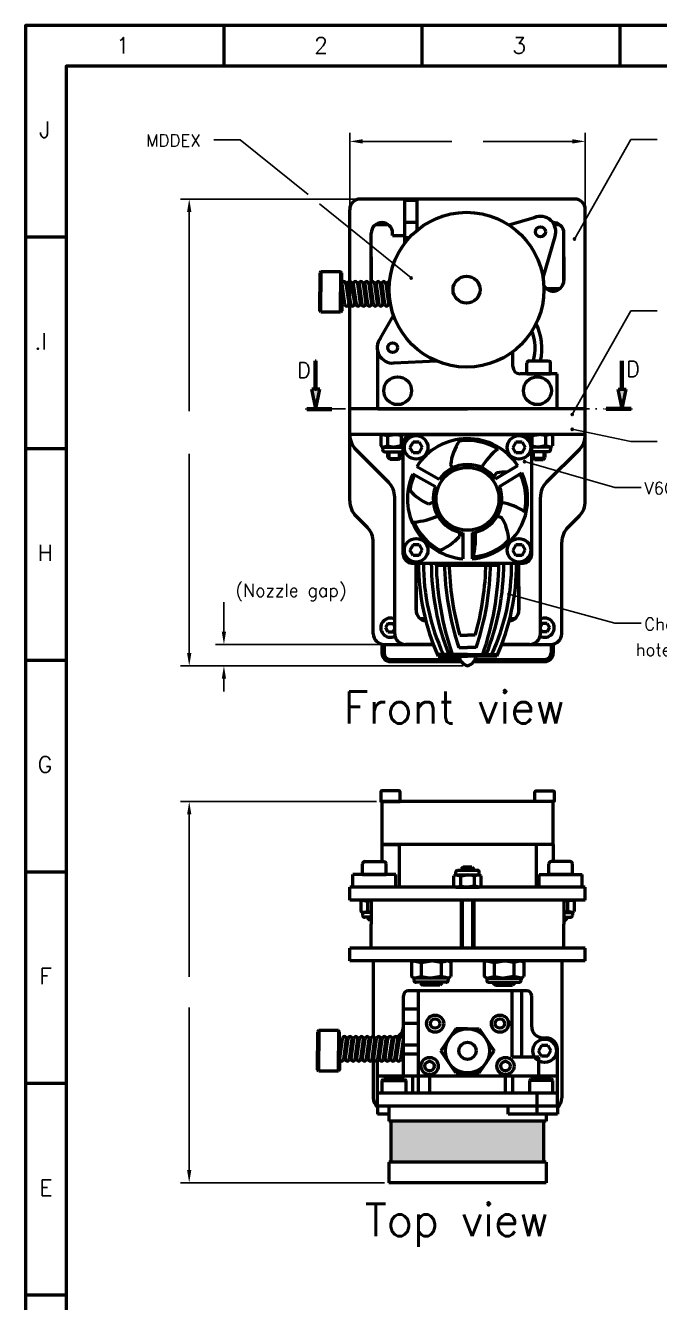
# Model space of a CAD drawing. Extents: x 22021 to 22715, y -7306 to -6812.
# Drawn here: x 22020.7 to 22168.7, y -7110.1 to -6811.9 of the extents above; entities that cross this region are included whole.
import ezdxf

# ---------------------------------------------------------------- set-up
doc = ezdxf.new("R2010")
doc.units = 0
doc.header["$PDMODE"] = 34
doc.linetypes.add('DASHED', pattern=[19.05, 12.7, -6.35])
doc.linetypes.add('DIVIDE', pattern=[31.75, 12.7, -6.35, 0, -6.35, 0, -6.35])
doc.layers.get('0').update_dxf_attribs({"lineweight": 0})
for name, color, linetype, lineweight in [('Cooler', 7, 'Continuous', 50), ('Extrusora', 4, 'Continuous', 50), ('Fixação e Transmissão', 5, 'Continuous', 50), ('Guias', 30, 'Continuous', 50), ('Hotend', 4, 'Continuous', 50), ('Linha tracejada', 254, 'DASHED', 15), ('Perfis e Cantoneiras', 2, 'Continuous', 50), ('Peças Usinadas', 120, 'Continuous', 50)]:
    doc.layers.add(name, color=color, linetype=linetype, lineweight=lineweight)
for name, color, linetype in [('Corte', 130, 'DIVIDE'), ('Cotas', 90, 'Continuous'), ('Hachura', 9, 'Continuous')]:
    doc.layers.add(name, color=color, linetype=linetype)
doc.styles.get("Standard").update_dxf_attribs({"font": 'romans.shx'})
doc.dimstyles.get("Standard").update_dxf_attribs({"dimtxt": 3, "dimasz": 3, "dimexe": 2, "dimexo": 1, "dimgap": 1, "dimtad": 0, "dimtoh": 1, "dimcen": 0.09, "dimadec": 0, "dimazin": 0, "dimtfac": 1, "dimtdec": 4, "dimtofl": 0, "dimtmove": 0, "dimatfit": 3, "dimfxl": 1, "dimtolj": 1, "dimtzin": 0, "dimarcsym": 0})

# ---------------------------------------------------------------- blocks, each defined once
blk = doc.blocks.new('*D_q')
at = {"color": 0, "linetype": 'ByBlock', "lineweight": -2}
for p, q in [((22097.89, -6852.42), (22056.91, -6852.42)), ((22058.91, -6855.42), (22058.91, -6901.92)), ((22058.91, -6958.42), (22058.91, -6911.92)), ((22122.89, -6961.42), (22056.91, -6961.42))]:
    blk.add_line(p, q, dxfattribs=at)
for points in [[(22058.91, -6852.42), (22058.41, -6855.42), (22058.91, -6852.42), (22059.41, -6855.42)], [(22058.91, -6961.42), (22059.41, -6958.42), (22058.91, -6961.42), (22058.41, -6958.42)]]:
    blk.add_solid(points, dxfattribs=at)
at = {"layer": 'Defpoints', "color": 0, "linetype": 'ByBlock', "lineweight": 0}
for p in [(22058.91, -6852.42), (22098.89, -6852.42), (22058.91, -6961.42), (22123.89, -6961.42)]:
    blk.add_point(p, dxfattribs=at)
blk = doc.blocks.new('*D_s')
at = {"color": 0, "linetype": 'ByBlock', "lineweight": -2}
for p, q in [((22096.39, -6853.92), (22096.39, -6836.96)), ((22099.39, -6838.96), (22120.25, -6838.96)), ((22148.39, -6838.96), (22127.54, -6838.96)), ((22151.39, -6853.92), (22151.39, -6836.96))]:
    blk.add_line(p, q, dxfattribs=at)
for points in [[(22096.39, -6838.96), (22099.39, -6839.46), (22096.39, -6838.96), (22099.39, -6838.46)], [(22151.39, -6838.96), (22148.39, -6838.46), (22151.39, -6838.96), (22148.39, -6839.46)]]:
    blk.add_solid(points, dxfattribs=at)
at = {"layer": 'Defpoints', "color": 0, "linetype": 'ByBlock', "lineweight": 0}
for p in [(22096.39, -6838.96), (22151.39, -6838.96), (22096.39, -6854.92), (22151.39, -6854.92)]:
    blk.add_point(p, dxfattribs=at)
blk = doc.blocks.new('*D_v')
at = {"color": 0, "linetype": 'ByBlock', "lineweight": -2}
for p, q in [((22102.64, -6993.12), (22056.91, -6993.12)), ((22058.91, -6996.12), (22058.91, -7034.05)), ((22058.91, -7079.12), (22058.91, -7041.19)), ((22104.52, -7082.12), (22056.91, -7082.12))]:
    blk.add_line(p, q, dxfattribs=at)
for points in [[(22058.91, -6993.12), (22058.41, -6996.12), (22058.91, -6993.12), (22059.41, -6996.12)], [(22058.91, -7082.12), (22059.41, -7079.12), (22058.91, -7082.12), (22058.41, -7079.12)]]:
    blk.add_solid(points, dxfattribs=at)
at = {"layer": 'Defpoints', "color": 0, "linetype": 'ByBlock', "lineweight": 0}
for p in [(22058.91, -6993.12), (22103.64, -6993.12), (22058.91, -7082.12), (22105.52, -7082.12)]:
    blk.add_point(p, dxfattribs=at)
blk = doc.blocks.new('*D_r')
at = {"color": 0, "linetype": 'ByBlock', "lineweight": -2}
for p, q in [((22067.01, -6953.42), (22067.01, -6946.53)), ((22103.39, -6956.42), (22065.01, -6956.42)), ((22122.89, -6961.42), (22065.01, -6961.42)), ((22067.01, -6964.42), (22067.01, -6967.42))]:
    blk.add_line(p, q, dxfattribs=at)
for points in [[(22067.01, -6956.42), (22067.51, -6953.42), (22067.01, -6956.42), (22066.51, -6953.42)], [(22067.01, -6961.42), (22066.51, -6964.42), (22067.01, -6961.42), (22067.51, -6964.42)]]:
    blk.add_solid(points, dxfattribs=at)
at = {"layer": 'Defpoints', "color": 0, "linetype": 'ByBlock', "lineweight": 0}
for p in [(22067.01, -6956.42), (22104.39, -6956.42), (22067.01, -6961.42), (22123.89, -6961.42)]:
    blk.add_point(p, dxfattribs=at)

msp = doc.modelspace()

# ---------------------------------------------------------------- hatches: boundary and pattern name
at = {"layer": 'Cotas'}
h = msp.add_hatch(color=256, dxfattribs=at)
h.dxf.hatch_style = 1
h.paths.add_polyline_path([(22149.128, -6861.761, 0.2411741), (22149.021, -6861.551, 0.6113775), (22148.611, -6861.761, 1), (22149.128, -6861.761)])
h = msp.add_hatch(color=256, dxfattribs=at)
h.dxf.hatch_style = 1
h.paths.add_polyline_path([(22110.47, -6870.848, -0.2411741), (22110.577, -6870.638, -0.6113775), (22110.987, -6870.848, -1), (22110.47, -6870.848)])
h = msp.add_hatch(color=256, dxfattribs=at)
h.dxf.hatch_style = 1
h.paths.add_polyline_path([(22148.593, -6902.726, 0.2411741), (22148.486, -6902.516, 0.6113775), (22148.076, -6902.726, 1), (22148.593, -6902.726)])
h = msp.add_hatch(color=256, dxfattribs=at)
h.dxf.hatch_style = 1
h.paths.add_polyline_path([(22148.593, -6906.176, 0.2411741), (22148.486, -6905.966, 0.6113775), (22148.076, -6906.176, 1), (22148.593, -6906.176)])
h = msp.add_hatch(color=256, dxfattribs=at)
h.dxf.hatch_style = 1
h.paths.add_polyline_path([(22137.464, -6913.728, 0.2411741), (22137.357, -6913.519, 0.6113775), (22136.947, -6913.728, 1), (22137.464, -6913.728)])
h = msp.add_hatch(color=256, dxfattribs=at)
h.dxf.hatch_style = 1
h.paths.add_polyline_path([(22133.831, -6944.683, 0.2411741), (22133.724, -6944.473, 0.6113775), (22133.314, -6944.683, 1), (22133.831, -6944.683)])
at = {"layer": 'Extrusora'}
h = msp.add_hatch(color=256, dxfattribs=at)
h.dxf.hatch_style = 1
h.paths.add_polyline_path([(22106.059, -7077.318), (22123.893, -7077.318), (22123.893, -7067.746), (22106.059, -7067.746), (22106.059, -7077.318)])
h = msp.add_hatch(color=256, dxfattribs=at)
h.dxf.hatch_style = 1
h.paths.add_polyline_path([(22123.893, -7077.318), (22141.728, -7077.318), (22141.728, -7067.746), (22123.893, -7067.746), (22123.893, -7077.318)])
at = {"layer": 'Perfis e Cantoneiras'}
h = msp.add_hatch(color=130, dxfattribs=at)
h.dxf.hatch_style = 1
h.paths.add_polyline_path([(22088.572, -6890.228), (22088.572, -6896.803), (22088.347, -6896.803), (22088.347, -6890.228), (22088.572, -6890.228)])
h = msp.add_hatch(color=130, dxfattribs=at)
h.dxf.hatch_style = 1
h.paths.add_polyline_path([(22159.867, -6890.228), (22159.867, -6896.803), (22160.092, -6896.803), (22160.092, -6890.228), (22159.867, -6890.228)])
h = msp.add_hatch(color=130, dxfattribs=at)
h.dxf.hatch_style = 1
h.paths.add_polyline_path([(22089.41, -6896.803), (22088.46, -6901.417), (22087.509, -6896.803), (22088.46, -6896.803), (22089.41, -6896.803)])
h = msp.add_hatch(color=130, dxfattribs=at)
h.dxf.hatch_style = 1
h.paths.add_polyline_path([(22159.029, -6896.803), (22159.98, -6901.417), (22160.931, -6896.803), (22159.98, -6896.803), (22159.029, -6896.803)])
h = msp.add_hatch(color=130, dxfattribs=at)
h.dxf.hatch_style = 1
h.paths.add_polyline_path([(22092.194, -6901.304), (22092.194, -6901.417), (22092.194, -6901.529), (22086.339, -6901.529), (22086.339, -6901.304), (22088.437, -6901.304), (22088.46, -6901.417), (22088.483, -6901.304), (22092.194, -6901.304)])
h = msp.add_hatch(color=130, dxfattribs=at)
h.dxf.hatch_style = 1
h.paths.add_polyline_path([(22156.246, -6901.304), (22156.246, -6901.417), (22156.246, -6901.529), (22162.101, -6901.529), (22162.101, -6901.304), (22160.003, -6901.304), (22159.98, -6901.417), (22159.957, -6901.304), (22156.246, -6901.304)])

# ---------------------------------------------------------------- linework, layer by layer
at = {"layer": 'Cooler'}
for p, q in [((22110.893, -6907.417), (22136.893, -6907.417)), ((22108.893, -6935.417), (22108.893, -6909.417)), ((22138.893, -6935.417), (22138.893, -6909.417)), ((22116.397, -6919.6), (22111.093, -6916.645)), ((22117.271, -6917.914), (22112.023, -6914.916)), ((22120.427, -6915.198), (22119.92, -6914.484)), ((22130.662, -6916.331), (22130.026, -6917.267)), ((22130.42, -6917.777), (22135.606, -6914.673)), ((22131.371, -6919.552), (22136.546, -6916.329)), ((22115.916, -6923.113), (22114.867, -6923.636)), ((22130.841, -6926.399), (22131.85, -6926.807)), ((22122.05, -6930.21), (22122.05, -6931.195)), ((22122.827, -6930.353), (22122.827, -6936.418)), ((22122.827, -6930.353), (22122.827, -6936.418)), ((22122.827, -6930.353), (22122.827, -6936.418)), ((22122.827, -6930.353), (22122.827, -6936.418)), ((22124.96, -6930.353), (22124.96, -6936.418)), ((22124.96, -6930.353), (22124.96, -6936.418)), ((22124.96, -6930.353), (22124.96, -6936.418)), ((22124.96, -6930.353), (22124.96, -6936.418)), ((22125.707, -6930.217), (22125.707, -6933.186)), ((22110.893, -6937.417), (22136.893, -6937.417)), ((22103.893, -6956.366), (22103.893, -6958.418)), ((22104.393, -6956.417), (22104.393, -6958.418)), ((22143.393, -6956.417), (22143.393, -6958.418)), ((22143.893, -6956.366), (22143.893, -6958.418)), ((22105.893, -6959.918), (22122.139, -6959.918)), ((22105.893, -6960.418), (22122.448, -6960.418)), ((22125.339, -6960.418), (22141.893, -6960.418)), ((22125.648, -6959.918), (22141.893, -6959.918)), ((22143.893, -6993.123), (22103.893, -6993.123)), ((22103.893, -6993.123), (22103.893, -7003.123)), ((22143.893, -7003.123), (22143.893, -6993.123)), ((22143.893, -7003.123), (22103.893, -7003.123))]:
    msp.add_line(p, q, dxfattribs=at)
msp.add_circle((22123.893, -6922.417), 7.34, dxfattribs=at)
for centre, radius, start, end in [((22110.893, -6909.417), 2, 90, 180), ((22136.893, -6909.417), 2, 360, 90), ((22123.893, -6922.417), 14.041, 33.46937, 147.71276), ((22132.905, -6916.086), 13.083, 146.83369, 172.96727), ((22123.893, -6922.417), 13.627, 58.55471, 98.18665), ((22138.875, -6921.524), 13.311, 126.25777, 151.26445), ((22123.893, -6922.417), 14.041, 155.72926, 265.64284), ((22123.893, -6922.417), 13.627, 155.87698, 171.62844), ((22123.893, -6922.417), 8.008, 35.40626, 145.78797), ((22123.893, -6922.417), 14.041, 274.35716, 25.69448), ((22132.718, -6929.141), 12.974, 88.30526, 99.11667), ((22123.893, -6922.417), 13.627, 347.27172, 25.50472), ((22123.893, -6922.417), 8.008, 159.40502, 262.34462), ((22123.893, -6922.417), 8.008, 277.65538, 20.96237), ((22119.361, -6912.685), 11.837, 220.87987, 247.68479), ((22130.151, -6935.539), 12.325, 55.19447, 82.08081), ((22110.286, -6911.741), 16.128, 273.9172, 294.44357), ((22123.893, -6922.417), 13.627, 203.41186, 241.73855), ((22123.153, -6932.4), 10.34, 1.6986, 32.74614), ((22112.697, -6922.732), 12.614, 292.09042, 317.85989), ((22123.893, -6922.417), 13.627, 275.14613, 314.75689), ((22113.901, -6932.159), 11.851, 341.14274, 355.02797), ((22110.893, -6935.417), 2, 180, 270), ((22136.893, -6935.417), 2, 270, 360), ((22105.893, -6958.418), 2, 180, 270), ((22105.893, -6958.418), 1.5, 180, 270), ((22141.893, -6958.418), 2, 270, 360), ((22141.893, -6958.418), 1.5, 270, 360)]:
    msp.add_arc(centre, radius, start, end, dxfattribs=at)
at = {"layer": 'Corte', "ltscale": 0.25}
msp.add_line((22092.194, -6901.417), (22156.246, -6901.417), dxfattribs=at)
at = {"layer": 'Cotas'}
for p, q in [((22070.838, -6838.57), (22064.662, -6838.57)), ((22086.661, -6851.374), (22070.838, -6838.57)), ((22148.87, -6861.761), (22162.004, -6838.51)), ((22162.004, -6838.51), (22168.179, -6838.51)), ((22110.728, -6870.848), (22089.332, -6853.535)), ((22148.335, -6902.726), (22162.004, -6878.51)), ((22162.004, -6878.51), (22168.179, -6878.51)), ((22148.335, -6906.176), (22162.004, -6909.017)), ((22162.004, -6909.017), (22168.179, -6909.017)), ((22137.206, -6913.728), (22158.288, -6919.759)), ((22164.464, -6919.759), (22158.288, -6919.759)), ((22133.573, -6944.683), (22158.288, -6951.473)), ((22164.464, -6951.473), (22158.288, -6951.473))]:
    msp.add_line(p, q, dxfattribs=at)
for centre in [(22148.87, -6861.761), (22110.728, -6870.848), (22148.335, -6902.726), (22148.335, -6906.176), (22137.206, -6913.728), (22133.573, -6944.683)]:
    msp.add_circle(centre, 0.259, dxfattribs=at)
at = {"layer": 'Extrusora'}
for p, q in [((22109.273, -6852.7), (22112.077, -6852.7)), ((22109.273, -6862.669), (22109.273, -6852.7)), ((22112.077, -6852.7), (22112.077, -6859.729)), ((22139.47, -6856.77), (22133.571, -6858.484)), ((22112.077, -6857.899), (22109.273, -6857.899)), ((22109.273, -6861.401), (22110.33, -6861.401)), ((22141.519, -6870.851), (22144.336, -6861.173)), ((22089.673, -6869.384), (22089.391, -6869.666)), ((22089.391, -6869.666), (22089.391, -6874.11)), ((22089.673, -6869.384), (22089.673, -6874.11)), ((22094.257, -6869.384), (22089.673, -6869.384)), ((22094.257, -6869.384), (22094.257, -6874.11)), ((22094.538, -6869.666), (22094.257, -6869.384)), ((22094.538, -6874.11), (22094.538, -6869.666)), ((22089.391, -6878.553), (22089.391, -6874.11)), ((22089.673, -6878.835), (22089.673, -6874.11)), ((22094.257, -6878.835), (22094.257, -6874.11)), ((22094.538, -6874.11), (22094.538, -6878.553)), ((22094.556, -6873.005), (22094.657, -6873.005)), ((22094.562, -6872.323), (22095.201, -6876.933)), ((22095.505, -6872.179), (22096.144, -6876.793)), ((22095.619, -6873.005), (22095.987, -6873.005)), ((22095.893, -6872.323), (22096.531, -6876.933)), ((22096.835, -6872.179), (22097.474, -6876.793)), ((22096.949, -6873.005), (22097.317, -6873.005)), ((22097.223, -6872.323), (22097.861, -6876.933)), ((22098.165, -6872.179), (22098.804, -6876.793)), ((22098.28, -6873.005), (22098.647, -6873.005)), ((22098.553, -6872.323), (22099.191, -6876.933)), ((22099.495, -6872.179), (22100.134, -6876.793)), ((22099.61, -6873.005), (22099.977, -6873.005)), ((22099.883, -6872.323), (22100.521, -6876.933)), ((22100.825, -6872.179), (22101.464, -6876.793)), ((22100.94, -6873.005), (22101.307, -6873.005)), ((22101.213, -6872.323), (22101.851, -6876.933)), ((22102.155, -6872.179), (22102.794, -6876.793)), ((22102.27, -6873.005), (22102.638, -6873.005)), ((22102.543, -6872.323), (22103.181, -6876.933)), ((22103.486, -6872.179), (22104.124, -6876.793)), ((22103.6, -6873.005), (22103.968, -6873.005)), ((22103.873, -6872.323), (22104.511, -6876.933)), ((22104.816, -6872.179), (22105.454, -6876.793)), ((22104.93, -6873.005), (22105.298, -6873.005)), ((22105.203, -6872.323), (22105.841, -6876.933)), ((22094.556, -6875.214), (22094.963, -6875.214)), ((22095.925, -6875.214), (22096.293, -6875.214)), ((22097.255, -6875.214), (22097.623, -6875.214)), ((22098.585, -6875.214), (22098.953, -6875.214)), ((22099.915, -6875.214), (22100.283, -6875.214)), ((22101.245, -6875.214), (22101.613, -6875.214)), ((22102.576, -6875.214), (22102.943, -6875.214)), ((22103.906, -6875.214), (22104.273, -6875.214)), ((22105.236, -6875.214), (22105.603, -6875.214)), ((22089.673, -6878.835), (22089.391, -6878.553)), ((22094.257, -6878.835), (22089.673, -6878.835)), ((22094.538, -6878.553), (22094.257, -6878.835)), ((22103.558, -6884.926), (22106.63, -6879.607)), ((22102.98, -6893.234), (22102.98, -6888.199)), ((22134.459, -6891.543), (22134.459, -6888.073)), ((22116.743, -6890.276), (22106.673, -6890.703)), ((22102.98, -6901.417), (22102.98, -6893.234)), ((22144.807, -6893.234), (22136.15, -6893.234)), ((22144.807, -6901.417), (22144.807, -6893.234)), ((22102.98, -6901.417), (22123.893, -6901.417)), ((22144.807, -6901.417), (22123.893, -6901.417)), ((22108.918, -7057.163), (22108.918, -7038.43)), ((22112.405, -7037.303), (22110.045, -7037.303)), ((22112.405, -7037.303), (22112.405, -7061.208)), ((22137.742, -7037.303), (22112.405, -7037.303)), ((22134.351, -7052.776), (22134.351, -7037.303)), ((22136.458, -7037.335), (22136.458, -7052.776)), ((22138.869, -7045.68), (22138.869, -7038.43)), ((22112.342, -7041.548), (22108.918, -7041.548)), ((22112.386, -7044.922), (22108.918, -7044.922)), ((22089.151, -7046.565), (22088.869, -7046.846)), ((22088.869, -7046.846), (22088.869, -7051.29)), ((22089.151, -7046.565), (22089.151, -7051.29)), ((22093.735, -7046.565), (22089.151, -7046.565)), ((22094.017, -7046.846), (22093.735, -7046.565)), ((22093.735, -7046.565), (22093.735, -7051.29)), ((22094.017, -7051.29), (22094.017, -7046.846)), ((22121.164, -7046.147), (22117.662, -7051.29)), ((22123.893, -7046.147), (22121.164, -7046.147)), ((22123.893, -7046.147), (22126.622, -7046.147)), ((22126.622, -7046.147), (22130.125, -7051.29)), ((22094.034, -7050.186), (22094.441, -7050.186)), ((22094.041, -7053.076), (22094.679, -7048.467)), ((22094.983, -7053.221), (22095.622, -7048.607)), ((22095.371, -7053.076), (22096.009, -7048.467)), ((22095.403, -7050.186), (22095.771, -7050.186)), ((22096.313, -7053.221), (22096.952, -7048.607)), ((22096.701, -7053.076), (22097.339, -7048.467)), ((22096.733, -7050.186), (22097.101, -7050.186)), ((22097.643, -7053.221), (22098.282, -7048.607)), ((22098.031, -7053.076), (22098.669, -7048.467)), ((22098.064, -7050.186), (22098.431, -7050.186)), ((22098.974, -7053.221), (22099.612, -7048.607)), ((22099.361, -7053.076), (22099.999, -7048.467)), ((22099.394, -7050.186), (22099.761, -7050.186)), ((22100.304, -7053.221), (22100.942, -7048.607)), ((22100.691, -7053.076), (22101.329, -7048.467)), ((22100.724, -7050.186), (22101.092, -7050.186)), ((22101.634, -7053.221), (22102.272, -7048.607)), ((22102.021, -7053.076), (22102.66, -7048.467)), ((22102.054, -7050.186), (22102.422, -7050.186)), ((22102.964, -7053.221), (22103.603, -7048.607)), ((22103.351, -7053.076), (22103.99, -7048.467)), ((22103.384, -7050.186), (22103.752, -7050.186)), ((22104.294, -7053.221), (22104.933, -7048.607)), ((22104.682, -7053.076), (22105.32, -7048.467)), ((22104.714, -7050.186), (22105.082, -7050.186)), ((22105.624, -7053.221), (22106.263, -7048.607)), ((22106.012, -7053.076), (22106.65, -7048.467)), ((22106.044, -7050.186), (22106.412, -7050.186)), ((22106.325, -7048.272), (22106.206, -7048.272)), ((22106.954, -7053.221), (22107.593, -7048.607)), ((22107.342, -7053.076), (22107.98, -7048.467)), ((22107.374, -7050.186), (22107.742, -7050.186)), ((22108.284, -7053.221), (22108.918, -7048.643)), ((22108.704, -7050.186), (22108.918, -7050.186)), ((22112.386, -7049.993), (22108.918, -7049.993)), ((22141.461, -7048.272), (22142.313, -7048.272)), ((22144.906, -7064.194), (22144.906, -7050.865)), ((22088.869, -7055.733), (22088.869, -7051.29)), ((22089.151, -7056.015), (22089.151, -7051.29)), ((22093.735, -7056.015), (22093.735, -7051.29)), ((22094.017, -7051.29), (22094.017, -7055.733)), ((22094.034, -7052.394), (22094.135, -7052.394)), ((22095.098, -7052.394), (22095.465, -7052.394)), ((22096.428, -7052.394), (22096.795, -7052.394)), ((22097.758, -7052.394), (22098.126, -7052.394)), ((22099.088, -7052.394), (22099.456, -7052.394)), ((22100.418, -7052.394), (22100.786, -7052.394)), ((22101.748, -7052.394), (22102.116, -7052.394)), ((22102.881, -7064.194), (22102.881, -7053.488)), ((22103.078, -7052.394), (22103.446, -7052.394)), ((22104.408, -7052.394), (22104.776, -7052.394)), ((22105.738, -7052.394), (22106.106, -7052.394)), ((22107.069, -7052.394), (22107.436, -7052.394)), ((22108.399, -7052.394), (22108.918, -7052.394)), ((22112.453, -7052.116), (22108.918, -7052.116)), ((22121.164, -7056.433), (22117.662, -7051.29)), ((22126.622, -7056.433), (22130.125, -7051.29)), ((22140.519, -7052.776), (22134.351, -7052.776)), ((22140.519, -7057.216), (22140.519, -7052.776)), ((22089.151, -7056.015), (22088.869, -7055.733)), ((22093.735, -7056.015), (22089.151, -7056.015)), ((22094.017, -7055.733), (22093.735, -7056.015)), ((22123.893, -7056.433), (22121.164, -7056.433)), ((22123.893, -7056.433), (22126.622, -7056.433)), ((22102.968, -7057.163), (22144.906, -7057.163)), ((22103.984, -7058.219), (22104.265, -7057.937)), ((22103.984, -7058.219), (22109.456, -7058.219)), ((22103.984, -7061.241), (22103.984, -7058.219)), ((22104.265, -7057.937), (22109.174, -7057.937)), ((22109.174, -7057.937), (22109.456, -7058.219)), ((22109.456, -7058.219), (22109.456, -7061.208)), ((22111.017, -7057.163), (22111.017, -7061.208)), ((22115.067, -7061.171), (22115.067, -7057.163)), ((22132.719, -7061.171), (22132.719, -7057.163)), ((22134.45, -7061.206), (22134.45, -7057.163)), ((22138.613, -7057.937), (22138.331, -7058.219)), ((22143.803, -7058.219), (22138.331, -7058.219)), ((22138.331, -7058.219), (22138.331, -7061.208)), ((22143.521, -7057.937), (22138.613, -7057.937)), ((22143.803, -7058.219), (22143.521, -7057.937)), ((22143.803, -7061.241), (22143.803, -7058.219)), ((22144.906, -7061.208), (22102.881, -7061.208)), ((22140.141, -7066.122), (22140.141, -7061.208)), ((22102.881, -7064.194), (22102.881, -7066.122)), ((22144.906, -7064.194), (22102.881, -7064.194)), ((22105.522, -7064.194), (22105.522, -7067.746)), ((22133.383, -7066.122), (22133.383, -7064.194)), ((22144.906, -7064.194), (22144.906, -7066.122)), ((22105.522, -7066.122), (22102.881, -7066.122)), ((22142.264, -7067.746), (22105.522, -7067.746)), ((22106.059, -7077.318), (22106.059, -7067.746)), ((22106.059, -7077.318), (22106.059, -7067.746)), ((22144.906, -7066.122), (22133.383, -7066.122)), ((22141.728, -7077.318), (22141.728, -7067.746)), ((22142.264, -7066.122), (22142.264, -7067.746)), ((22105.522, -7077.318), (22105.522, -7082.123)), ((22142.264, -7077.318), (22105.522, -7077.318)), ((22142.264, -7077.318), (22142.264, -7082.123)), ((22142.264, -7082.123), (22105.522, -7082.123))]:
    msp.add_line(p, q, dxfattribs=at)
for centre, radius in [((22140.918, -6860.061), 1.162), ((22106.408, -6887.117), 1.162), ((22107.576, -6897.172), 3.249), ((22140.211, -6897.172), 3.249), ((22116.326, -7044.942), 2.006), ((22116.326, -7044.942), 1.104), ((22131.46, -7044.942), 2.006), ((22131.46, -7044.942), 1.104), ((22123.893, -7051.29), 5.143), ((22123.893, -7051.29), 2), ((22115.042, -7054.855), 2.006), ((22115.042, -7054.855), 1.104), ((22132.745, -7054.855), 2.006), ((22132.745, -7054.855), 1.104)]:
    msp.add_circle(centre, radius, dxfattribs=at)
for centre, radius, start, end in [((22140.918, -6860.061), 3.595, 341.97764, 113.74619), ((22095.023, -6872.182), 0.482, 0.32168, 197.08828), ((22096.353, -6872.182), 0.482, 0.32168, 197.08828), ((22097.683, -6872.182), 0.482, 0.32168, 197.08828), ((22099.013, -6872.182), 0.482, 0.32168, 197.08828), ((22100.343, -6872.182), 0.482, 0.32168, 197.08828), ((22101.674, -6872.182), 0.482, 0.32168, 197.08828), ((22103.004, -6872.182), 0.482, 0.32168, 197.08828), ((22104.334, -6872.182), 0.482, 0.32168, 197.08828), ((22105.664, -6872.182), 0.482, 86.00924, 197.08828), ((22095.683, -6876.933), 0.482, 179.94031, 16.90878), ((22097.013, -6876.933), 0.482, 179.94031, 16.90878), ((22098.343, -6876.933), 0.482, 179.94031, 16.90878), ((22099.673, -6876.933), 0.482, 179.94031, 16.90878), ((22101.003, -6876.933), 0.482, 179.94031, 16.90878), ((22102.333, -6876.933), 0.482, 179.94031, 16.90878), ((22103.663, -6876.933), 0.482, 179.94031, 16.90878), ((22104.993, -6876.933), 0.482, 179.94031, 16.90878), ((22106.323, -6876.933), 0.482, 179.94031, 224.06022), ((22128.438, -6887.308), 11.235, 344.90579, 21.1052), ((22128.438, -6887.308), 12.818, 346.80688, 26.75088), ((22106.408, -6887.117), 3.595, 142.44857, 274.21713), ((22136.15, -6891.543), 1.691, 180, 270), ((22110.045, -7038.43), 1.127, 90, 180), ((22137.742, -7038.43), 1.127, 0, 90), ((22095.161, -7048.466), 0.482, 343.09122, 180.05969), ((22096.491, -7048.466), 0.482, 343.09122, 180.05969), ((22097.821, -7048.466), 0.482, 343.09122, 180.05969), ((22099.151, -7048.466), 0.482, 343.09122, 180.05969), ((22100.481, -7048.466), 0.482, 343.09122, 180.05969), ((22101.811, -7048.466), 0.482, 343.09122, 180.05969), ((22103.141, -7048.466), 0.482, 343.09122, 180.05969), ((22104.472, -7048.466), 0.482, 343.09122, 180.05969), ((22105.802, -7048.466), 0.482, 343.09122, 180.05969), ((22107.132, -7048.466), 0.482, 343.09122, 180.05969), ((22106.325, -7045.68), 2.593, 293.88419, 360), ((22108.462, -7048.466), 0.482, 18.86627, 180.05969), ((22141.461, -7045.68), 2.593, 180, 270), ((22105.474, -7050.865), 2.593, 126.05456, 138.66942), ((22105.893, -7051.29), 1.822, 113.73226, 128.50992), ((22105.474, -7050.865), 2.593, 90, 102.0256), ((22105.893, -7051.29), 1.822, 70.65523, 82.18401), ((22106.325, -7045.68), 2.593, 270, 278.39777), ((22142.313, -7050.865), 2.593, 0, 90), ((22094.501, -7053.218), 0.482, 162.91172, 359.67832), ((22095.831, -7053.218), 0.482, 162.91172, 359.67832), ((22097.162, -7053.218), 0.482, 162.91172, 359.67832), ((22098.492, -7053.218), 0.482, 162.91172, 359.67832), ((22099.822, -7053.218), 0.482, 162.91172, 359.67832), ((22101.152, -7053.218), 0.482, 162.91172, 359.67832), ((22102.482, -7053.218), 0.482, 162.91172, 359.67832), ((22103.812, -7053.218), 0.482, 162.91172, 359.67832), ((22105.893, -7051.29), 1.822, 217.29578, 230.50237), ((22105.142, -7053.218), 0.482, 162.91172, 359.67832), ((22105.893, -7051.29), 1.822, 262.05538, 273.44291), ((22106.472, -7053.218), 0.482, 162.91172, 359.67832), ((22105.893, -7051.29), 1.822, 308.32374, 322.70422), ((22107.802, -7053.218), 0.482, 162.91172, 359.67832)]:
    msp.add_arc(centre, radius, start, end, dxfattribs=at)
at = {"layer": 'Fixação e Transmissão', "ltscale": 0.1}
for p, q in [((22137.769, -6893.234), (22137.769, -6890.734)), ((22143.269, -6893.234), (22143.269, -6890.734)), ((22112.615, -6909.167), (22111.172, -6909.167)), ((22136.615, -6909.167), (22135.172, -6909.167)), ((22112.615, -6911.667), (22111.172, -6911.667)), ((22136.615, -6911.667), (22135.172, -6911.667)), ((22112.615, -6933.167), (22111.172, -6933.167)), ((22136.615, -6933.167), (22135.172, -6933.167)), ((22112.615, -6935.667), (22111.172, -6935.667)), ((22136.615, -6935.667), (22135.172, -6935.667)), ((22105.316, -6951.493), (22106.471, -6951.493)), ((22142.471, -6951.493), (22141.316, -6951.493)), ((22105.316, -6953.493), (22106.471, -6953.493)), ((22142.471, -6953.493), (22141.316, -6953.493)), ((22099.393, -7010.123), (22099.393, -7007.623)), ((22104.893, -7010.123), (22104.893, -7007.623)), ((22142.893, -7010.123), (22142.893, -7007.623)), ((22148.393, -7010.123), (22148.393, -7007.623)), ((22142.615, -7050.04), (22141.172, -7050.04)), ((22142.615, -7052.54), (22141.172, -7052.54))]:
    msp.add_line(p, q, dxfattribs=at)
at = {"layer": 'Fixação e Transmissão'}
for p, q in [((22138.269, -6890.234), (22142.769, -6890.234)), ((22137.769, -6893.234), (22143.269, -6893.234)), ((22104.057, -6907.417), (22103.632, -6907.662)), ((22103.632, -6907.662), (22103.632, -6910.071)), ((22104.057, -6907.417), (22109.557, -6907.417)), ((22104.057, -6907.417), (22105.22, -6907.662)), ((22105.22, -6907.662), (22106.807, -6907.417)), ((22105.22, -6907.662), (22105.22, -6910.071)), ((22108.395, -6907.662), (22106.807, -6907.417)), ((22109.557, -6907.417), (22108.395, -6907.662)), ((22108.395, -6907.662), (22108.395, -6910.071)), ((22109.557, -6907.417), (22109.759, -6907.533)), ((22137.769, -6907.417), (22137.567, -6907.533)), ((22143.269, -6907.417), (22137.769, -6907.417)), ((22137.769, -6907.417), (22138.931, -6907.662)), ((22138.931, -6907.662), (22140.519, -6907.417)), ((22138.931, -6907.662), (22138.931, -6910.071)), ((22142.106, -6907.662), (22140.519, -6907.417)), ((22143.269, -6907.417), (22142.106, -6907.662)), ((22142.106, -6907.662), (22142.106, -6910.071)), ((22143.269, -6907.417), (22143.694, -6907.662)), ((22143.694, -6907.662), (22143.694, -6910.071)), ((22104.057, -6910.317), (22103.632, -6910.071)), ((22104.057, -6910.317), (22105.22, -6910.071)), ((22104.057, -6910.317), (22108.433, -6910.317)), ((22104.057, -6910.317), (22104.057, -6910.917)), ((22105.22, -6910.071), (22106.807, -6910.317)), ((22108.395, -6910.071), (22106.807, -6910.317)), ((22108.433, -6910.079), (22108.395, -6910.071)), ((22111.172, -6909.167), (22110.45, -6910.417)), ((22111.172, -6911.667), (22110.45, -6910.417)), ((22112.615, -6909.167), (22113.337, -6910.417)), ((22112.615, -6911.667), (22113.337, -6910.417)), ((22135.172, -6909.167), (22134.45, -6910.417)), ((22135.172, -6911.667), (22134.45, -6910.417)), ((22136.615, -6909.167), (22137.337, -6910.417)), ((22136.615, -6911.667), (22137.337, -6910.417)), ((22138.893, -6910.079), (22138.931, -6910.071)), ((22143.269, -6910.317), (22138.893, -6910.317)), ((22138.931, -6910.071), (22140.519, -6910.317)), ((22142.106, -6910.071), (22140.519, -6910.317)), ((22143.269, -6910.317), (22142.106, -6910.071)), ((22143.269, -6910.317), (22143.694, -6910.071)), ((22143.269, -6910.317), (22143.269, -6910.917)), ((22104.557, -6911.417), (22108.433, -6911.417)), ((22105.307, -6912.734), (22105.307, -6911.417)), ((22105.807, -6913.234), (22105.307, -6912.734)), ((22107.807, -6913.234), (22105.807, -6913.234)), ((22107.807, -6913.234), (22108.307, -6912.734)), ((22108.307, -6912.734), (22108.307, -6911.417)), ((22111.172, -6911.667), (22111.172, -6911.667)), ((22135.172, -6911.667), (22135.172, -6911.667)), ((22142.769, -6911.417), (22138.893, -6911.417)), ((22139.019, -6912.734), (22139.019, -6911.417)), ((22139.519, -6913.234), (22139.019, -6912.734)), ((22139.519, -6913.234), (22141.519, -6913.234)), ((22141.519, -6913.234), (22142.019, -6912.734)), ((22142.019, -6912.734), (22142.019, -6911.417)), ((22111.172, -6933.167), (22110.45, -6934.417)), ((22111.172, -6935.667), (22110.45, -6934.417)), ((22112.615, -6933.167), (22113.337, -6934.417)), ((22112.615, -6935.667), (22113.337, -6934.417)), ((22135.172, -6933.167), (22134.45, -6934.417)), ((22135.172, -6935.667), (22134.45, -6934.417)), ((22136.615, -6933.167), (22137.337, -6934.417)), ((22136.615, -6935.667), (22137.337, -6934.417)), ((22111.172, -6935.667), (22111.172, -6935.667)), ((22135.172, -6935.667), (22135.172, -6935.667)), ((22105.316, -6951.493), (22104.739, -6952.493)), ((22105.316, -6953.493), (22104.739, -6952.493)), ((22106.471, -6951.493), (22106.893, -6952.225)), ((22141.316, -6951.493), (22140.893, -6952.225)), ((22142.471, -6951.493), (22143.048, -6952.493)), ((22142.471, -6953.493), (22143.048, -6952.493)), ((22106.471, -6953.493), (22106.893, -6952.761)), ((22106.471, -6953.493), (22106.471, -6953.493)), ((22141.316, -6953.493), (22140.893, -6952.761)), ((22141.316, -6953.493), (22141.316, -6953.493)), ((22103.893, -7003.123), (22103.893, -7007.123)), ((22103.893, -7003.123), (22107.893, -7003.123)), ((22107.893, -7003.123), (22107.893, -7013.123)), ((22139.893, -7003.123), (22139.893, -7013.123)), ((22143.893, -7003.123), (22139.893, -7003.123)), ((22143.893, -7003.123), (22143.893, -7007.123)), ((22099.893, -7007.123), (22104.393, -7007.123)), ((22121.643, -7009.123), (22126.143, -7009.123)), ((22122.893, -7008.403), (22122.393, -7008.903)), ((22122.393, -7008.903), (22122.393, -7009.123)), ((22124.893, -7008.403), (22122.893, -7008.403)), ((22124.893, -7008.403), (22125.393, -7008.903)), ((22125.393, -7008.903), (22125.393, -7009.123)), ((22147.893, -7007.123), (22143.393, -7007.123)), ((22099.393, -7010.123), (22104.893, -7010.123)), ((22121.143, -7010.223), (22120.718, -7010.469)), ((22120.718, -7012.877), (22120.718, -7010.469)), ((22121.143, -7010.223), (22121.143, -7009.623)), ((22121.143, -7010.223), (22126.643, -7010.223)), ((22121.143, -7010.223), (22122.306, -7010.469)), ((22122.306, -7010.469), (22123.893, -7010.223)), ((22122.306, -7012.877), (22122.306, -7010.469)), ((22125.481, -7010.469), (22123.893, -7010.223)), ((22126.643, -7010.223), (22125.481, -7010.469)), ((22125.481, -7012.877), (22125.481, -7010.469)), ((22126.643, -7010.223), (22126.643, -7009.623)), ((22126.643, -7010.223), (22127.069, -7010.469)), ((22127.069, -7012.877), (22127.069, -7010.469)), ((22148.393, -7010.123), (22142.893, -7010.123)), ((22121.143, -7013.123), (22120.718, -7012.877)), ((22121.143, -7013.123), (22122.306, -7012.877)), ((22121.143, -7013.123), (22126.643, -7013.123)), ((22122.306, -7012.877), (22123.893, -7013.123)), ((22125.481, -7012.877), (22123.893, -7013.123)), ((22126.643, -7013.123), (22125.481, -7012.877)), ((22126.643, -7013.123), (22127.069, -7012.877)), ((22099.393, -7016.123), (22098.968, -7016.369)), ((22098.968, -7016.369), (22098.968, -7018.777)), ((22101.393, -7016.239), (22099.393, -7016.123)), ((22099.393, -7016.123), (22100.556, -7016.369)), ((22100.556, -7016.369), (22101.393, -7016.239)), ((22100.556, -7016.369), (22100.556, -7018.777)), ((22122.393, -7016.123), (22122.393, -7027.303)), ((22125.393, -7016.123), (22125.393, -7027.303)), ((22146.393, -7016.239), (22148.393, -7016.123)), ((22147.231, -7016.369), (22146.393, -7016.239)), ((22148.393, -7016.123), (22147.231, -7016.369)), ((22147.231, -7016.369), (22147.231, -7018.777)), ((22148.393, -7016.123), (22148.819, -7016.369)), ((22148.819, -7016.369), (22148.819, -7018.777)), ((22099.393, -7019.023), (22098.968, -7018.777)), ((22099.393, -7019.023), (22100.556, -7018.777)), ((22101.393, -7019.023), (22099.393, -7019.023)), ((22099.393, -7019.023), (22099.393, -7019.623)), ((22101.393, -7020.123), (22099.893, -7020.123)), ((22100.556, -7018.777), (22101.393, -7018.907)), ((22100.643, -7020.343), (22100.643, -7020.123)), ((22101.143, -7020.843), (22100.643, -7020.343)), ((22101.143, -7020.843), (22101.393, -7020.843)), ((22147.231, -7018.777), (22146.393, -7018.907)), ((22146.393, -7019.023), (22148.393, -7019.023)), ((22146.393, -7020.123), (22147.893, -7020.123)), ((22146.643, -7020.843), (22146.393, -7020.843)), ((22146.643, -7020.843), (22147.143, -7020.343)), ((22147.143, -7020.343), (22147.143, -7020.123)), ((22148.393, -7019.023), (22147.231, -7018.777)), ((22148.393, -7019.023), (22148.819, -7018.777)), ((22148.393, -7019.023), (22148.393, -7019.623)), ((22111.393, -7030.303), (22110.775, -7030.661)), ((22110.775, -7030.661), (22110.775, -7033.946)), ((22119.393, -7030.303), (22111.393, -7030.303)), ((22111.393, -7030.303), (22113.084, -7030.661)), ((22113.084, -7030.661), (22115.393, -7030.303)), ((22113.084, -7030.661), (22113.084, -7033.946)), ((22117.703, -7030.661), (22115.393, -7030.303)), ((22119.393, -7030.303), (22117.703, -7030.661)), ((22117.703, -7030.661), (22117.703, -7033.946)), ((22119.393, -7030.303), (22120.012, -7030.661)), ((22120.012, -7030.661), (22120.012, -7033.946)), ((22128.393, -7030.303), (22127.775, -7030.661)), ((22127.775, -7030.661), (22127.775, -7033.946)), ((22128.393, -7030.303), (22136.393, -7030.303)), ((22128.393, -7030.303), (22130.084, -7030.661)), ((22130.084, -7030.661), (22132.393, -7030.303)), ((22130.084, -7030.661), (22130.084, -7033.946)), ((22134.703, -7030.661), (22132.393, -7030.303)), ((22136.393, -7030.303), (22134.703, -7030.661)), ((22134.703, -7030.661), (22134.703, -7033.946)), ((22136.393, -7030.303), (22137.012, -7030.661)), ((22137.012, -7030.661), (22137.012, -7033.946)), ((22111.393, -7034.303), (22110.775, -7033.946)), ((22111.393, -7034.303), (22113.084, -7033.946)), ((22119.393, -7034.303), (22111.393, -7034.303)), ((22111.393, -7034.303), (22111.393, -7034.803)), ((22118.893, -7035.303), (22111.893, -7035.303)), ((22112.893, -7035.303), (22112.893, -7035.503)), ((22112.893, -7035.503), (22113.393, -7036.003)), ((22113.084, -7033.946), (22115.393, -7034.303)), ((22117.393, -7036.003), (22113.393, -7036.003)), ((22117.703, -7033.946), (22115.393, -7034.303)), ((22117.893, -7035.503), (22117.393, -7036.003)), ((22119.393, -7034.303), (22117.703, -7033.946)), ((22117.893, -7035.303), (22117.893, -7035.503)), ((22119.393, -7034.303), (22120.012, -7033.946)), ((22119.393, -7034.303), (22119.393, -7034.803)), ((22128.393, -7034.303), (22127.775, -7033.946)), ((22128.393, -7034.303), (22130.084, -7033.946)), ((22128.393, -7034.303), (22136.393, -7034.303)), ((22128.393, -7034.303), (22128.393, -7034.803)), ((22128.893, -7035.303), (22135.893, -7035.303)), ((22129.893, -7035.303), (22129.893, -7035.503)), ((22129.893, -7035.503), (22130.393, -7036.003)), ((22130.084, -7033.946), (22132.393, -7034.303)), ((22130.393, -7036.003), (22134.393, -7036.003)), ((22134.703, -7033.946), (22132.393, -7034.303)), ((22134.893, -7035.503), (22134.393, -7036.003)), ((22136.393, -7034.303), (22134.703, -7033.946)), ((22134.893, -7035.303), (22134.893, -7035.503)), ((22136.393, -7034.303), (22137.012, -7033.946)), ((22136.393, -7034.303), (22136.393, -7034.803)), ((22141.172, -7050.04), (22140.45, -7051.29)), ((22142.615, -7050.04), (22143.337, -7051.29)), ((22141.172, -7052.54), (22140.45, -7051.29)), ((22142.615, -7052.54), (22143.337, -7051.29))]:
    msp.add_line(p, q, dxfattribs=at)
at = {"layer": 'Fixação e Transmissão', "flags": 128}
for points in [[(22108.143, -6993.123), (22108.143, -6990.873, 0.4142136), (22107.893, -6990.623), (22103.893, -6990.623, 0.4142136), (22103.643, -6990.873), (22103.643, -6993.123)], [(22139.643, -6993.123), (22139.643, -6990.873, -0.4142136), (22139.893, -6990.623), (22143.893, -6990.623, -0.4142136), (22144.143, -6990.873), (22144.143, -6993.123)]]:
    msp.add_lwpolyline(points, format="xyb", close=True, dxfattribs=at)
at = {"layer": 'Fixação e Transmissão'}
for centre in [(22111.893, -6910.417), (22135.893, -6910.417), (22111.893, -6934.417), (22135.893, -6934.417), (22141.893, -7051.29)]:
    msp.add_circle(centre, 2.75, dxfattribs=at)
for centre, radius, start, end in [((22138.269, -6890.734), 0.5, 90, 180), ((22142.769, -6890.734), 0.5, 360, 90), ((22104.557, -6910.917), 0.5, 180, 270), ((22142.769, -6910.917), 0.5, 270, 360), ((22105.893, -6952.493), 2.25, 63.6122, 298.20473), ((22141.893, -6952.493), 2.25, 241.79527, 116.3878), ((22099.893, -7007.623), 0.5, 90, 180), ((22104.393, -7007.623), 0.5, 360, 90), ((22121.643, -7009.623), 0.5, 90, 180), ((22126.143, -7009.623), 0.5, 0, 90), ((22143.393, -7007.623), 0.5, 90, 180), ((22147.893, -7007.623), 0.5, 0, 90), ((22099.893, -7019.623), 0.5, 180, 270), ((22147.893, -7019.623), 0.5, 270, 360), ((22111.893, -7034.803), 0.5, 180, 270), ((22118.893, -7034.803), 0.5, 270, 360), ((22128.893, -7034.803), 0.5, 180, 270), ((22135.893, -7034.803), 0.5, 270, 360)]:
    msp.add_arc(centre, radius, start, end, dxfattribs=at)
at = {"layer": 'Guias'}
for p, q in [((22105.393, -6858.417), (22102.393, -6858.417)), ((22145.393, -6858.417), (22144.115, -6858.417)), ((22145.393, -6873.417), (22142.393, -6873.417)), ((22114.025, -6950.417), (22112.893, -6950.417)), ((22134.893, -6950.417), (22133.762, -6950.417)), ((22101.393, -7016.123), (22101.393, -7021.713)), ((22146.393, -7016.123), (22146.393, -7021.713)), ((22101.393, -7027.303), (22101.393, -7021.713)), ((22146.393, -7027.303), (22146.393, -7021.713))]:
    msp.add_line(p, q, dxfattribs=at)
msp.add_arc((22102.393, -6872.417), 1, 266.16501, 270, dxfattribs=at)
at = {"layer": 'Hachura'}
for p, q in [((22122.893, -7016.123), (22122.893, -7027.303)), ((22124.893, -7016.123), (22124.893, -7027.303)), ((22117.893, -7035.503), (22112.893, -7035.503)), ((22113.393, -7035.303), (22113.393, -7036.003)), ((22117.393, -7035.303), (22117.393, -7036.003)), ((22129.893, -7035.503), (22134.893, -7035.503)), ((22130.393, -7035.303), (22130.393, -7036.003)), ((22134.393, -7035.303), (22134.393, -7036.003))]:
    msp.add_line(p, q, dxfattribs=at)
at = {"layer": 'Hotend'}
for p, q in [((22122.079, -6954.276), (22123.893, -6954.276)), ((22125.708, -6954.276), (22123.893, -6954.276)), ((22121.855, -6957.129), (22123.893, -6957.129)), ((22125.932, -6957.129), (22123.893, -6957.129)), ((22123.893, -6958.764), (22116.861, -6958.764)), ((22117.038, -6959.167), (22123.893, -6959.167)), ((22118.243, -6958.764), (22118.645, -6959.167)), ((22119.523, -6958.764), (22119.925, -6959.167)), ((22120.33, -6958.764), (22120.733, -6959.167)), ((22123.893, -6958.764), (22130.926, -6958.764)), ((22130.749, -6959.167), (22123.893, -6959.167)), ((22127.456, -6958.764), (22127.054, -6959.167)), ((22128.264, -6958.764), (22127.861, -6959.167)), ((22129.544, -6958.764), (22129.141, -6959.167))]:
    msp.add_line(p, q, dxfattribs=at)
for centre, radius, start, end in [((22165.569, -6937.559), 53.124, 179.84699, 204.00078), ((22163.889, -6937.669), 50.285, 179.71289, 204.80428), ((22173.103, -6937.442), 57.666, 179.97445, 201.69981), ((22186.158, -6936.205), 69.586, 180.99787, 198.91671), ((22184.085, -6936.431), 65.582, 180.86137, 198.39702), ((22185.186, -6936.431), 65.582, 180.86137, 195.78968), ((22062.601, -6936.431), 65.582, 344.21032, 359.13863), ((22063.702, -6936.431), 65.582, 341.60298, 359.13863), ((22061.628, -6936.205), 69.586, 341.08329, 359.00213), ((22074.684, -6937.442), 57.666, 338.30019, 0.02555), ((22083.898, -6937.669), 50.285, 335.19572, 0.28711), ((22082.217, -6937.559), 53.124, 335.99922, 0.15301), ((22124.733, -6958.661), 2.882, 189.53156, 253.0677), ((22123.054, -6958.661), 2.882, 286.9323, 350.46844)]:
    msp.add_arc(centre, radius, start, end, dxfattribs=at)
at = {"layer": 'Linha tracejada'}
for p, q in [((22105.307, -6912.734), (22108.307, -6912.734)), ((22105.807, -6913.234), (22105.807, -6911.417)), ((22107.807, -6913.234), (22107.807, -6911.417)), ((22142.019, -6912.734), (22139.019, -6912.734)), ((22139.519, -6913.234), (22139.519, -6911.417)), ((22141.519, -6913.234), (22141.519, -6911.417)), ((22122.393, -7008.903), (22125.393, -7008.903)), ((22122.893, -7008.403), (22122.893, -7009.123)), ((22124.893, -7008.403), (22124.893, -7009.123)), ((22101.393, -7020.343), (22100.643, -7020.343)), ((22101.143, -7020.843), (22101.143, -7020.123)), ((22146.393, -7020.343), (22147.143, -7020.343)), ((22146.643, -7020.843), (22146.643, -7020.123))]:
    msp.add_line(p, q, dxfattribs=at)
at = {"layer": 'Perfis e Cantoneiras', "color": 130}
for p, q in [((22088.347, -6896.803), (22088.347, -6890.228)), ((22088.347, -6890.228), (22088.572, -6890.228)), ((22088.572, -6896.803), (22088.572, -6890.228)), ((22159.867, -6896.803), (22159.867, -6890.228)), ((22160.092, -6896.803), (22160.092, -6890.228)), ((22089.41, -6896.803), (22087.509, -6896.803)), ((22088.46, -6901.417), (22087.509, -6896.803)), ((22088.347, -6896.803), (22088.572, -6896.803)), ((22088.46, -6901.417), (22089.41, -6896.803)), ((22159.98, -6901.417), (22159.029, -6896.803)), ((22159.029, -6896.803), (22160.931, -6896.803)), ((22160.092, -6896.803), (22159.867, -6896.803)), ((22159.98, -6901.417), (22160.931, -6896.803)), ((22086.339, -6901.304), (22092.194, -6901.304)), ((22086.339, -6901.529), (22086.339, -6901.304)), ((22086.339, -6901.529), (22092.194, -6901.529)), ((22092.194, -6901.529), (22092.194, -6901.304)), ((22162.101, -6901.304), (22156.246, -6901.304)), ((22156.246, -6901.529), (22156.246, -6901.304)), ((22162.101, -6901.529), (22156.246, -6901.529)), ((22162.101, -6901.529), (22162.101, -6901.304))]:
    msp.add_line(p, q, dxfattribs=at)
at = {"layer": 'Peças Usinadas'}
for p, q in [((22066.954, -6811.91), (22066.954, -6821.36)), ((22113.214, -6811.91), (22113.214, -6821.36)), ((22159.474, -6811.91), (22159.474, -6821.36)), ((22148.893, -6852.417), (22098.893, -6852.417)), ((22096.393, -6922.917), (22096.393, -6854.917)), ((22151.393, -6922.917), (22151.393, -6854.917)), ((22030.144, -6861.32), (22020.694, -6861.32)), ((22101.393, -6865.917), (22101.393, -6860.417)), ((22106.393, -6860.917), (22106.393, -6860.417)), ((22106.393, -6860.917), (22109.273, -6860.917)), ((22146.393, -6865.917), (22146.393, -6860.417)), ((22101.393, -6865.917), (22101.393, -6871.417)), ((22101.393, -6871.417), (22101.393, -6865.917)), ((22146.393, -6865.917), (22146.393, -6871.417)), ((22146.393, -6871.417), (22146.393, -6865.917)), ((22151.393, -6901.417), (22096.393, -6901.417)), ((22096.393, -6904.417), (22096.393, -6901.417)), ((22151.393, -6904.417), (22151.393, -6901.417)), ((22096.393, -6907.417), (22096.393, -6904.417)), ((22151.393, -6907.417), (22151.393, -6904.417)), ((22151.393, -6907.417), (22096.393, -6907.417)), ((22030.144, -6910.731), (22020.694, -6910.731)), ((22097.858, -6910.952), (22105.429, -6918.523)), ((22149.929, -6910.952), (22142.358, -6918.523)), ((22106.893, -6953.917), (22106.893, -6922.059)), ((22140.893, -6953.917), (22140.893, -6922.059)), ((22097.858, -6926.452), (22100.429, -6929.023)), ((22149.929, -6926.452), (22147.358, -6929.023)), ((22101.893, -6953.917), (22101.893, -6932.559)), ((22145.893, -6953.917), (22145.893, -6932.559)), ((22111.893, -6942.917), (22111.893, -6937.417)), ((22116.893, -6937.917), (22116.893, -6937.417)), ((22130.893, -6937.917), (22130.893, -6937.417)), ((22135.893, -6942.917), (22135.893, -6937.417)), ((22111.893, -6942.917), (22111.893, -6948.417)), ((22111.893, -6948.417), (22111.893, -6942.917)), ((22135.893, -6942.917), (22135.893, -6948.417)), ((22135.893, -6948.417), (22135.893, -6942.917)), ((22104.393, -6956.417), (22115.905, -6956.417)), ((22115.905, -6956.417), (22109.393, -6956.417)), ((22138.393, -6956.417), (22131.882, -6956.417)), ((22131.882, -6956.417), (22143.393, -6956.417)), ((22030.144, -6960.141), (22020.694, -6960.141)), ((22030.144, -7009.551), (22020.694, -7009.551)), ((22107.143, -7010.123), (22097.143, -7010.123)), ((22097.143, -7013.123), (22097.143, -7010.123)), ((22107.143, -7013.123), (22107.143, -7010.123)), ((22140.643, -7010.123), (22150.643, -7010.123)), ((22140.643, -7013.123), (22140.643, -7010.123)), ((22150.643, -7013.123), (22150.643, -7010.123)), ((22151.393, -7013.123), (22096.393, -7013.123)), ((22151.393, -7016.123), (22096.393, -7016.123)), ((22151.393, -7027.303), (22096.393, -7027.303)), ((22151.393, -7030.303), (22096.393, -7030.303)), ((22101.881, -7030.303), (22101.881, -7047.99)), ((22145.906, -7030.303), (22145.906, -7062.303)), ((22101.881, -7052.394), (22101.881, -7062.303)), ((22030.144, -7058.961), (22020.694, -7058.961)), ((22030.144, -7108.372), (22020.694, -7108.372))]:
    msp.add_line(p, q, dxfattribs=at)
at = {"layer": 'Peças Usinadas', "ltscale": 0.1}
for p, q in [((22116.893, -6937.917), (22130.893, -6937.917)), ((22096.393, -7016.123), (22096.393, -7013.123)), ((22151.393, -7016.123), (22151.393, -7013.123)), ((22096.393, -7030.303), (22096.393, -7027.303)), ((22151.393, -7030.303), (22151.393, -7027.303))]:
    msp.add_line(p, q, dxfattribs=at)
at = {"layer": 'Peças Usinadas', "flags": 128}
for points in [[(22020.694, -7306.013), (22714.599, -7306.013), (22714.599, -6811.91), (22020.694, -6811.91)], [(22030.144, -7296.563), (22705.149, -7296.563), (22705.149, -6821.36), (22030.144, -6821.36)]]:
    msp.add_lwpolyline(points, close=True, dxfattribs=at)
at = {"layer": 'Peças Usinadas'}
for radius in [18.065, 3.151]:
    msp.add_circle((22123.663, -6873.589), radius, dxfattribs=at)
for centre, radius, start, end in [((22098.893, -6854.917), 2.5, 90, 180), ((22148.893, -6854.917), 2.5, 0, 90), ((22103.893, -6860.417), 2.5, 0, 180), ((22143.893, -6860.417), 2.5, 0, 92.03839), ((22103.893, -6871.417), 2.5, 180, 188.18261), ((22143.893, -6871.417), 2.5, 208.74174, 360), ((22101.393, -6907.417), 5, 180, 225), ((22146.393, -6907.417), 5, 315, 360), ((22101.893, -6922.059), 5, 0, 45), ((22145.893, -6922.059), 5, 135, 180), ((22101.393, -6922.917), 5, 180, 225), ((22146.393, -6922.917), 5, 315, 360), ((22096.893, -6932.559), 5, 0, 45), ((22150.893, -6932.559), 5, 135, 180), ((22114.393, -6948.417), 2.5, 180, 264.38607), ((22133.393, -6948.417), 2.5, 275.61393, 360), ((22104.393, -6953.917), 2.5, 180, 270), ((22109.393, -6953.917), 2.5, 180, 270), ((22138.393, -6953.917), 2.5, 270, 360), ((22143.393, -6953.917), 2.5, 270, 360), ((22104.881, -7062.303), 3, 180, 228.18969), ((22142.906, -7062.303), 3, 311.81031, 360)]:
    msp.add_arc(centre, radius, start, end, dxfattribs=at)

# ---------------------------------------------------------------- texts
at = {"layer": 'Cotas'}
for s, height, p in [('1', 3.78, (22041.81, -6818.452)), ('2', 3.78, (22088.07, -6818.452)), ('3', 3.78, (22134.33, -6818.452)), ('J', 3.78, (22023.898, -6838.112)), ('MDDEX', 2.835, (22048.814, -6840.165)), ('.I', 3.78, (22022.764, -6887.522)), ('V6CF', 2.835, (22165.15, -6921.354)), ('H', 3.78, (22023.52, -6936.932)), ('(Nozzle gap)', 3, (22069.672, -6945.277)), ('Choose the', 2.835, (22165.15, -6953.068)), ('hotend option', 2.835, (22163.15, -6959.068)), ('G', 3.78, (22023.52, -6986.343)), ('F', 3.78, (22023.898, -7035.753)), ('E', 3.78, (22023.898, -7085.163))]:
    msp.add_text(s, height=height, dxfattribs=at).set_placement(p)
at = {"layer": 'Cotas', "color": 7}
for s, p in [('Front view', (22094.99, -6974.872)), ('Top view', (22099.882, -7094.553))]:
    msp.add_text(s, height=7.5, dxfattribs=at).set_placement(p)
at = {"layer": 'Perfis e Cantoneiras', "color": 130}
for p in [(22084.089, -6894.148), (22160.915, -6893.895)]:
    msp.add_text('D', height=3.6, dxfattribs=at).set_placement(p)

# ---------------------------------------------------------------- dimensions: what is measured, and where the dimension line sits
at = {"layer": 'Cotas'}
for base, p1, p2, angle, picture, middle in [((22151.393, -6838.961), (22096.393, -6854.917), (22151.393, -6854.917), 0.00001, '*D_s', (22123.893, -6838.961)), ((22058.905, -6852.417), (22123.893, -6961.418), (22098.893, -6852.417), 90, '*D_q', (22058.905, -6906.918)), ((22058.905, -6993.123), (22105.522, -7082.123), (22103.643, -6993.123), 90, '*D_v', (22058.905, -7037.623))]:
    dim = msp.add_linear_dim(base=base, p1=p1, p2=p2, angle=angle, dimstyle='Standard', override={"dimscale": 1, "dimpost": '<>'}, dxfattribs=at)
    dim.commit()
    dim.dimension.update_dxf_attribs({"geometry": picture, "text_midpoint": middle})
dim = msp.add_linear_dim(base=(22067.01, -6956.417), p1=(22123.893, -6961.418), p2=(22104.393, -6956.417), angle=90.00001, dimstyle='Standard', override={"dimscale": 1, "dimpost": '<>'}, dxfattribs=at)
dim.commit()
dim.dimension.update_dxf_attribs({"geometry": '*D_r', "text_midpoint": (22067.01, -6944.03), "dimtype": 160})

doc.saveas('drawing.dxf')
